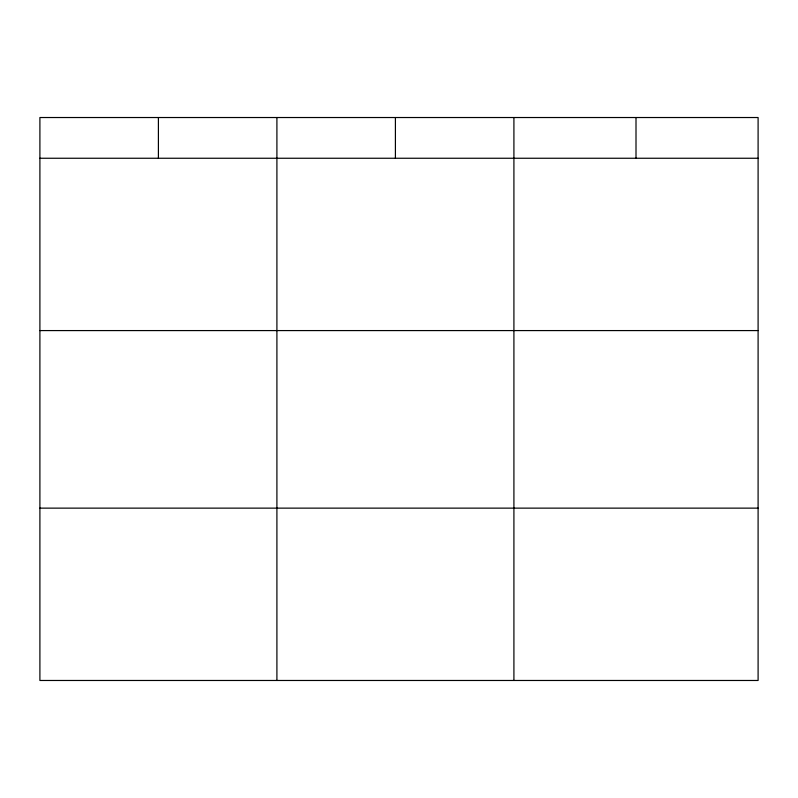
<?xml version="1.0" encoding="UTF-8"?>
<svg xmlns="http://www.w3.org/2000/svg" width="798" height="798" viewBox="0 0 798 798"><rect width="100%" height="100%" fill="white"/><g stroke="black" fill="none" stroke-linecap="round" stroke-linejoin="round"><path stroke-width="1.2" d="M758.1 330.581L758.1 117.525L39.9 117.525L39.9 680.475L758.1 680.475L758.1 330.581L39.9 330.581M39.9 158.253L758.1 158.253M39.9 508.136L758.1 508.136M636.006 117.525L636.006 158.253M513.912 117.525L513.912 680.475M395.409 117.525L395.409 158.253M276.906 117.525L276.906 680.475M158.403 117.525L158.403 158.253"/></g></svg>
